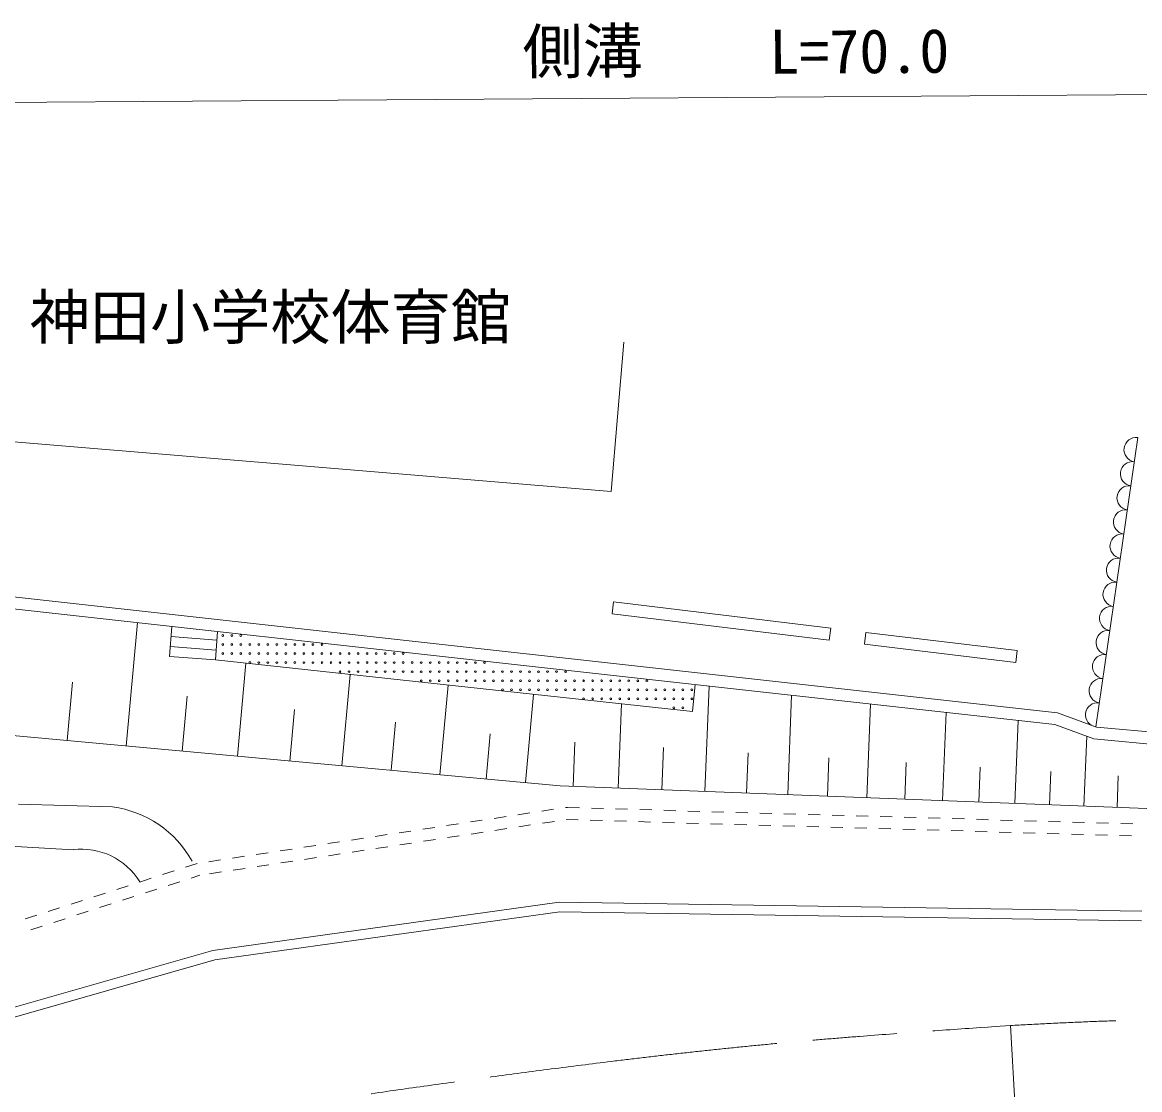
# Model space of a CAD drawing. Units: millimetres, scale not verified. Extents: x 40000 to 680000, y 20000 to 380000.
# Drawn here: x 491547 to 537985, y 294258 to 338606 of the extents above; entities that cross this region are included whole.
import ezdxf
from ezdxf.enums import TextEntityAlignment as Align

# ---------------------------------------------------------------- set-up
doc = ezdxf.new("R2010")
doc.units = ezdxf.units.MM
doc.header["$LTSCALE"] = 1000
doc.linetypes.add('CHAIN', pattern=[18.5, 12, -1.5, 3.5, -1.5])
for name, color, linetype, lineweight in [('M-BGD', 7, 'Continuous', 13), ('M-BMK', 2, 'CHAIN', 13), ('M-STR-HTXT', 7, 'Continuous', 13)]:
    doc.layers.add(name, color=color, linetype=linetype, lineweight=lineweight)
doc.styles.add('ＭＳ ゴシック', font='')
doc.styles.get('ＭＳ ゴシック').set_extended_font_data('MS Gothic')

msp = doc.modelspace()

# ---------------------------------------------------------------- linework, layer by layer
at = {"layer": 'M-BGD'}
for p, q in [((536162, 309332), (537905, 321351)), ((484427, 315485), (534577, 309921)), ((484378, 314988), (534461, 309431)), ((516055, 314030), (516115, 314527)), ((516115, 314527), (525145, 313436)), ((516055, 314030), (525085, 312939)), ((495865, 308535), (496330, 313662)), ((497754, 313504), (497657, 312261)), ((499636, 312939), (497722, 313089)), ((499664, 313292), (499571, 312111)), ((525085, 312939), (525145, 313436)), ((526546, 312763), (526606, 313259)), ((526606, 313259), (532897, 312499)), ((499604, 312525), (497689, 312675)), ((526546, 312763), (532837, 312003)), ((499571, 312111), (497657, 312261)), ((519394, 309971), (499571, 312111)), ((532837, 312003), (532897, 312499)), ((500487, 308111), (500838, 311974)), ((493410, 308760), (493632, 311195)), ((504827, 307713), (505172, 311506)), ((508902, 307340), (509241, 311067)), ((512461, 307014), (512795, 310683)), ((519515, 311089), (519394, 309971)), ((519919, 306649), (520089, 311026)), ((498183, 308322), (498391, 310605)), ((516317, 306789), (516452, 310288)), ((523362, 306516), (523522, 310645)), ((526652, 306389), (526803, 310281)), ((502664, 307912), (502859, 310052)), ((529796, 306267), (529938, 309933)), ((534577, 309921), (536187, 309322)), ((513899, 306882), (486042, 309435)), ((506871, 307526), (507053, 309533)), ((532801, 306151), (532934, 309601)), ((534461, 309431), (536075, 308831)), ((536187, 309322), (555089, 307583)), ((510820, 307164), (510991, 309045)), ((535672, 306040), (535784, 308939)), ((536075, 308831), (554847, 307104)), ((514436, 306861), (514507, 308699)), ((518122, 306719), (518190, 308470)), ((521645, 306583), (521709, 308252)), ((525011, 306452), (525072, 308044)), ((528228, 306328), (528286, 307845)), ((531302, 306209), (531358, 307655)), ((534240, 306096), (534293, 307473)), ((537047, 305987), (537098, 307299)), ((556698, 305227), (513899, 306882)), ((491391, 306116), (495296, 306003)), ((511158, 305530), (511652, 305605)), ((512147, 305681), (512641, 305756)), ((513135, 305831), (513630, 305906)), ((514124, 305981), (514206, 305979)), ((514206, 305979), (514706, 305964)), ((515206, 305950), (515705, 305936)), ((516205, 305921), (516705, 305907)), ((517205, 305892), (517705, 305878)), ((518204, 305864), (518704, 305849)), ((519204, 305835), (519704, 305821)), ((520204, 305806), (520703, 305792)), ((521203, 305778), (521703, 305763)), ((522203, 305749), (522703, 305734)), ((523202, 305720), (523702, 305706)), ((524202, 305691), (524702, 305677)), ((525202, 305663), (525701, 305648)), ((526201, 305634), (526701, 305620)), ((527201, 305605), (527700, 305591)), ((528200, 305576), (528700, 305562)), ((508192, 305080), (508686, 305155)), ((509181, 305230), (509675, 305305)), ((510169, 305380), (510664, 305455)), ((511189, 305029), (511683, 305104)), ((512177, 305179), (512672, 305255)), ((513166, 305330), (513660, 305405)), ((514155, 305480), (514654, 305466)), ((515154, 305451), (515654, 305437)), ((516154, 305422), (516654, 305408)), ((517153, 305394), (517653, 305379)), ((518153, 305365), (518653, 305351)), ((519153, 305336), (519652, 305322)), ((520152, 305308), (520652, 305293)), ((521152, 305279), (521652, 305264)), ((522151, 305250), (522651, 305236)), ((523151, 305221), (523651, 305207)), ((524151, 305193), (524650, 305178)), ((525150, 305164), (525650, 305150)), ((526150, 305135), (526650, 305121)), ((527149, 305106), (527649, 305092)), ((529200, 305548), (529700, 305533)), ((530199, 305519), (530699, 305505)), ((531199, 305490), (531699, 305476)), ((532199, 305461), (532698, 305447)), ((533198, 305433), (533698, 305418)), ((534198, 305404), (534698, 305390)), ((535197, 305375), (535697, 305361)), ((536197, 305347), (536697, 305332)), ((537197, 305318), (537696, 305303)), ((484155, 304755), (493653, 304229)), ((505226, 304629), (505721, 304704)), ((506215, 304779), (506709, 304854)), ((507204, 304929), (507698, 305005)), ((508223, 304579), (508717, 304654)), ((509211, 304729), (509706, 304804)), ((510200, 304879), (510694, 304954)), ((528149, 305078), (528649, 305063)), ((529148, 305049), (529648, 305035)), ((530148, 305020), (530648, 305006)), ((531148, 304991), (531647, 304977)), ((532147, 304963), (532647, 304948)), ((533147, 304934), (533647, 304920)), ((534146, 304905), (534646, 304891)), ((535146, 304877), (535646, 304862)), ((536146, 304848), (536645, 304833)), ((537145, 304819), (537645, 304805)), ((502260, 304178), (502755, 304253)), ((503249, 304328), (503743, 304404)), ((504238, 304479), (504732, 304554)), ((505257, 304128), (505751, 304203)), ((506245, 304278), (506740, 304353)), ((507234, 304428), (507728, 304503)), ((499294, 303728), (499789, 303803)), ((500283, 303878), (500777, 303953)), ((501272, 304028), (501766, 304103)), ((502291, 303677), (502785, 303752)), ((503280, 303827), (503774, 303902)), ((504268, 303978), (504763, 304053)), ((497379, 303193), (497855, 303347)), ((498331, 303500), (498807, 303653)), ((499325, 303226), (499819, 303302)), ((500314, 303377), (500808, 303452)), ((501302, 303527), (501797, 303602)), ((496427, 302886), (496903, 303040)), ((497612, 302743), (498088, 302896)), ((498564, 303050), (498922, 303165)), ((494524, 302273), (494999, 302426)), ((495475, 302579), (495951, 302733)), ((496660, 302436), (497136, 302590)), ((493572, 301966), (494048, 302119)), ((494757, 301822), (495233, 301976)), ((495708, 302129), (496184, 302283)), ((499463, 300046), (513863, 302044)), ((513863, 302044), (538075, 301668)), ((491668, 301352), (492144, 301505)), ((492620, 301659), (493096, 301812)), ((493805, 301516), (494281, 301669)), ((499546, 299653), (513887, 301643)), ((513887, 301643), (538065, 301268)), ((491901, 300902), (492377, 301055)), ((492853, 301209), (493329, 301362)), ((479220, 294262), (499463, 300046)), ((479310, 293872), (499546, 299653))]:
    msp.add_line(p, q, dxfattribs=at)
msp.add_lwpolyline([(484106, 328512), (483705, 323691), (486671, 323444), (486514, 321559), (516025, 319106), (516542, 325321)], dxfattribs=at)
for centre in [(499875, 313126), (500251, 313125), (500626, 313126), (499875, 312751), (500250, 312751), (500626, 312750), (501001, 312750), (501376, 312751), (501750, 312751), (502125, 312750), (502501, 312750), (502876, 312750), (503251, 312751), (503625, 312751), (504001, 312750), (499876, 312376), (500250, 312375), (500625, 312375), (501001, 312375), (501376, 312376), (501750, 312375), (502125, 312375), (502500, 312376), (502876, 312376), (503251, 312376), (503625, 312375), (504000, 312376), (504375, 312376), (504751, 312376), (505125, 312375), (505500, 312375), (505875, 312376), (506251, 312376), (506625, 312375), (507000, 312375), (507375, 312376), (501000, 312001), (501376, 312000), (501751, 312000), (502126, 312000), (502500, 312001), (502875, 312001), (503251, 312000), (503626, 312000), (504001, 312001), (504375, 312001), (504750, 312000), (504750, 311625), (505126, 312000), (505125, 311626), (505501, 312000), (505501, 311626), (505875, 312001), (505875, 311625), (506250, 312000), (506250, 311625), (506626, 312000), (506625, 311626), (507001, 312000), (507001, 311626), (507376, 312001), (507376, 311626), (507750, 312001), (507750, 311625), (508125, 312000), (508125, 311625), (508500, 311626), (508501, 312000), (508876, 312001), (508876, 311626), (509250, 311625), (509251, 312001), (509625, 312000), (509625, 311625), (510000, 311626), (510001, 312000), (510376, 312000), (510376, 311626), (510751, 312001), (510751, 311625), (511125, 311625), (511500, 311626), (511875, 311626), (512251, 311626), (512626, 311625), (513000, 311625), (513375, 311626), (513750, 311626), (514126, 311625), (508126, 311251), (508500, 311251), (508875, 311250), (509251, 311250), (509626, 311250), (510001, 311251), (510375, 311251), (510751, 311250), (511126, 311250), (511501, 311251), (511876, 311251), (512250, 311250), (512626, 311250), (513001, 311250), (513376, 311251), (513750, 311250), (514125, 311250), (514501, 311250), (514876, 311251), (515250, 311250), (515625, 311250), (516001, 311250), (516376, 311251), (516751, 311251), (517125, 311250), (517500, 311251), (511501, 310876), (511875, 310875), (512250, 310875), (512625, 310876), (513001, 310876), (513376, 310875), (513750, 310875), (514125, 310876), (514500, 310876), (514876, 310876), (515250, 310875), (515625, 310875), (516000, 310876), (516376, 310876), (516751, 310875), (517125, 310875), (517500, 310876), (517875, 310876), (518251, 310875), (518626, 310875), (519000, 310876), (519375, 310876), (514875, 310500), (515251, 310500), (515626, 310501), (516001, 310501), (516375, 310500), (516751, 310500), (517126, 310500), (517501, 310501), (517875, 310500), (518250, 310500), (518626, 310500), (519001, 310501), (519376, 310501), (518625, 310126), (519001, 310126)]:
    msp.add_circle(centre, 37.5, dxfattribs=at)
for centre, radius, start, end in [((537839, 320849), 506, 82.4389, 261.0597), ((537693, 319848), 506, 82.4389, 261.0597), ((537548, 318846), 506, 82.4389, 261.0597), ((537403, 317845), 506, 82.4389, 261.0597), ((537258, 316843), 506, 82.4389, 261.0597), ((537112, 315841), 506, 82.4389, 261.0597), ((536967, 314840), 506, 82.4389, 261.0597), ((536822, 313838), 506, 82.4389, 261.0597), ((536677, 312836), 506, 82.4389, 261.0597), ((536531, 311835), 506, 82.4389, 261.0597), ((536386, 310833), 506, 82.4389, 261.0597), ((536241, 309831), 506, 82.4389, 261.0597), ((494746, 301649), 4389, 28.6143, 82.812), ((494005, 301404), 2848, 31.433, 97.0887)]:
    msp.add_arc(centre, radius, start, end, dxfattribs=at)
at = {"layer": 'M-BMK'}
msp.add_arc((543970, 97245), 200000, 86.69837, 93.25487, dxfattribs=at)
msp.add_spline([(492696, 292056), (502637, 293588), (512596, 294994), (522587, 296148), (532614, 296922)], degree=3, dxfattribs=at)
at = {"layer": 'M-STR-HTXT'}
for p, q in [((479221, 335199), (550483, 335681)), ((532614, 296922), (534317, 266970))]:
    msp.add_line(p, q, dxfattribs=at)

# ---------------------------------------------------------------- texts
at = {"layer": 'M-BGD', "style": 'ＭＳ ゴシック'}
msp.add_text('神田小学校体育館', height=1833, dxfattribs=at).set_placement((501855, 324896), align=Align.BOTTOM_CENTER)
at = {"layer": 'M-STR-HTXT', "style": 'ＭＳ ゴシック'}
for s, p in [('側溝', (514849, 335940)), ('L=70.0', (526343, 335940))]:
    msp.add_text(s, height=1833, rotation=0.388, dxfattribs=at).set_placement(p, align=Align.BOTTOM_CENTER)

doc.saveas('drawing.dxf')
